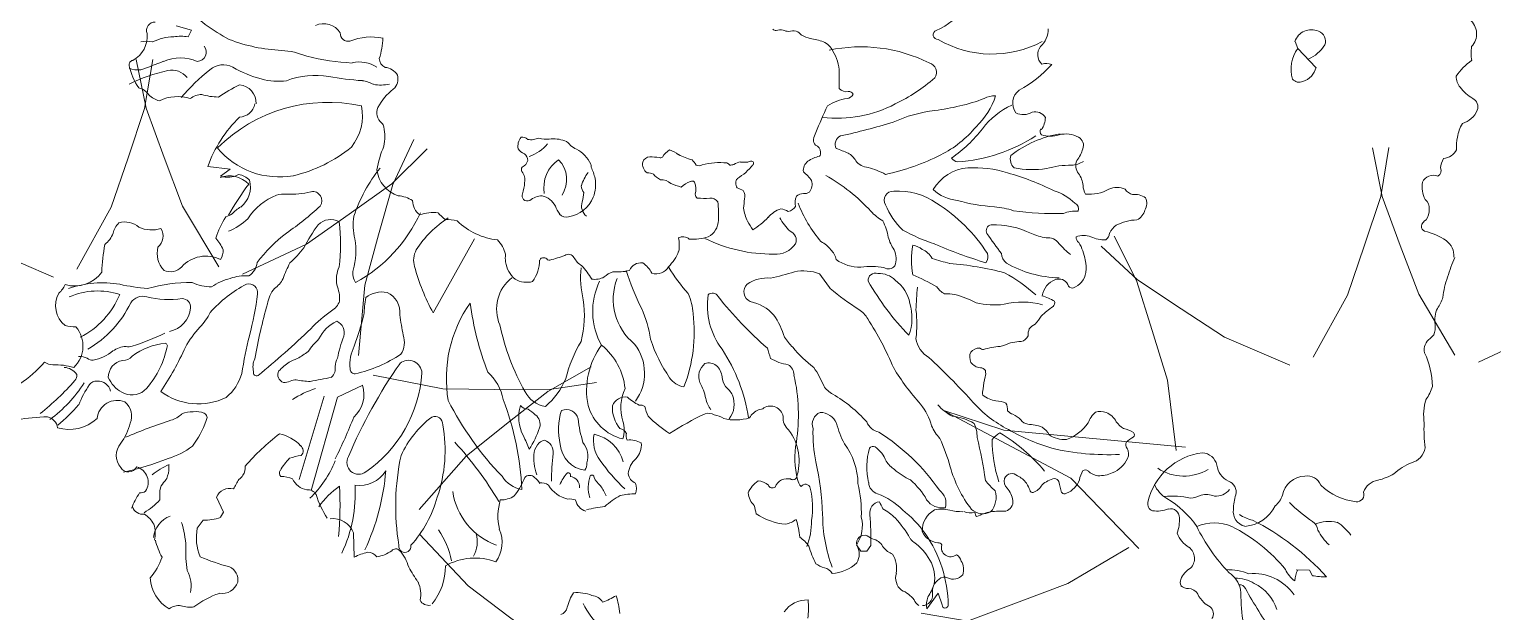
# Model space of a CAD drawing. Header units: millimetres. Extents: x 823088 to 974770, y -118861 to 5314.
# Drawn here: x 839099 to 840012, y -51325 to -50961 of the extents above; entities that cross this region are included whole.
import ezdxf

# ---------------------------------------------------------------- set-up
doc = ezdxf.new("R2010")
doc.units = ezdxf.units.MM
doc.header["$MEASUREMENT"] = 0
doc.layers.add('CAY', color=94, linetype='Continuous')
doc.layers.add('DIENHOA', color=3, linetype='Continuous')

# ---------------------------------------------------------------- blocks, each defined once
blk = doc.blocks.new('Cay73-mb')
at = {"layer": 'DIENHOA', "color": 85, "lineweight": 13, "true_color": 0x58ba48, "transparency": 33554495}
for p, q in [((-792.8, 74.1), (-823.7, 82.7)), ((-799.7, 60.4), (-792.8, 74.1)), ((1457.5, 37.2), (1451.6, 51.1)), ((1494.2, -1.5), (1457.5, 37.2)), ((-714.3, -208.7), (-759.7, -203.3)), ((-733.8, -222.8), (-714.3, -208.7)), ((-301.3, -501.3), (-217.3, -350.6)), ((-495.9, -673), (-444.5, -648.5)), ((-522.7, -670.8), (-574, -840.4)), ((-495.9, -673), (-549.4, -862.7)), ((-741.6, -876.3), (-727.7, -906.9)), ((-727.7, -906.9), (-733.7, -917.3)), ((-768.8, -922.8), (-781.1, -939.6)), ((-461.9, -998.3), (-463, -948.8)), ((559.5, -973.6), (568.4, -986.5)), ((580.5, -986.5), (588.6, -974.4)), ((568.4, -986.5), (580.5, -986.5)), ((1453.7, -1024.3), (1481, -1024.8)), ((1481, -1024.8), (1487, -1036.1)), ((702.5, -1103.7), (725.9, -1071.4)), ((725.9, -1071.4), (734, -1095.6))]:
    blk.add_line(p, q, dxfattribs=at)
for centre, radius, start, end in [((-532, 400), 390.7, 225.003, 241.945), ((679.4, 181.9), 116.2, 291.446, 329.278), ((-868, 74.3), 16.1, 84.7273, 204.2191), ((1783.9, 66.3), 37.1, 316.492, 52.3053), ((-939.9, 62.7), 57.4, 299.2291, 4.9955), ((-828.1, -36.9), 97.4, 90.4261, 116.5626), ((-814.2, -12.4), 74.2, 78.6912, 101.3088), ((-524.1, 47.4), 40, 32.0026, 114.5955), ((-473.6, 68), 16.5, 177.9181, 281.526), ((-426.2, -57.1), 117.5, 78.8884, 112.0484), ((397.5, 87), 13.6, 233.3976, 265.4854), ((404.5, 52), 22.9, 74.743, 110.6252), ((425, 113.4), 41.9, 249.8495, 265.3325), ((430.4, 34.6), 38.1, 79.938, 103.3355), ((426.6, 46.4), 27.7, 38.6562, 67.9573), ((482.3, 129.4), 73.9, 242.6281, 257.0519), ((725.4, 64.8), 9.58, 111.455, 271.8444), ((901.5, 76.3), 48.2, 312.501, 0.8171), ((1484.5, 40.6), 34.6, 64.8738, 162.389), ((1492.5, 51.9), 21.1, 338.242, 71.5634), ((-883.6, -1.8), 53.3, 77.0067, 102.9933), ((-781, 29.3), 18.6, 270.6439, 41.4267), ((-594.4, 369.8), 337.1, 248.8972, 267.4211), ((-619.1, -123.8), 157.1, 67.2025, 86.5321), ((-542.4, 60.5), 138.8, 341.4756, 359.0817), ((443, -88.5), 147.6, 70.3438, 81.1386), ((475.6, 14.3), 40, 25.8774, 64.7854), ((568.6, -272.2), 312.5, 63.5971, 101.9555), ((440.8, -13.5), 84, 1.1016, 32.6112), ((835.4, 241.9), 216.4, 239.5495, 298.0277), ((954, 24.5), 25.7, 140.775, 228.3759), ((1511.6, -4.4), 68.2, 142.4022, 197.7913), ((1450.7, 82.1), 72.2, 292.4506, 328.301), ((1903.4, 26.9), 93.6, 171.4694, 188.8073), ((-910.5, 3.6), 9.12, 98.7321, 191.3055), ((-782.9, 33.5), 140.1, 193.0504, 213.3301), ((-1204.3, 898.3), 955.8, 288.843, 291.7993), ((-815.1, -71.5), 89.1, 67.3823, 112.6177), ((-728.2, -37.7), 41.3, 62.0807, 130.5983), ((-438.8, 507.6), 501, 256.2198, 266.928), ((-450, -50.1), 59.6, 55.1836, 105.2536), ((-390, 17.1), 20.7, 182.0668, 243.4379), ((702.4, -11.8), 20.2, 326.0273, 75.1997), ((780, 159), 234.7, 298.1428, 318.8572), ((945.5, -32), 38.3, 72.9026, 103.0079), ((1880.7, -87.8), 122.3, 124.8599, 146.1273), ((-900.9, 41.8), 48.5, 247.402, 276.3395), ((-759.9, -367.6), 368.5, 102.6791, 115.6752), ((-832.5, -47.9), 40.6, 39.9575, 101.6882), ((-461.3, -367.4), 465.6, 129.1421, 139.1416), ((-581.8, 224.7), 259.2, 240.6448, 254.5992), ((-616.4, 102.2), 131.9, 254.933, 277.4396), ((-540.5, -184), 166.1, 80.6964, 110.7236), ((-405.4, 567.6), 597.5, 259.5636, 266.1879), ((-458.4, -108.5), 81, 63.4834, 80.5387), ((-402.5, -35.5), 34.2, 32.5775, 84.5701), ((-401.7, -24.7), 29, 312.1339, 15.2344), ((889.7, -28), 365.3, 177.4765, 182.6049), ((473.7, 262.6), 376.6, 295.9751, 310.672), ((1460, -15.2), 16.7, 216.8673, 296.3453), ((1456.4, 6.9), 38.8, 286.5888, 347.5074), ((1816.8, -18.6), 37.6, 181.5486, 218.7342), ((-906, -74.3), 31.4, 32.2652, 78.9526), ((-849.3, -28.3), 42, 224.1318, 258.2271), ((-769.5, -99), 42.6, 92.7274, 127.2536), ((-738.1, 44.5), 106.4, 251.6681, 270), ((-503.3, -420), 428.2, 116.5743, 123.2435), ((-698, -73.5), 36.6, 356.7817, 85.1462), ((-407.6, 38.3), 75.8, 258.8387, 283.1878), ((-316.1, -133.8), 109.8, 127.035, 152.4849), ((539.4, -31.7), 19.5, 221.5808, 280.4219), ((538.3, -49.5), 15.8, 278.2472, 335.9447), ((544.3, -60.3), 9.52, 27.3472, 98.1368), ((698.2, -12.2), 152, 313.567, 341.8764), ((840.2, -100.5), 41, 86.5285, 120.2538), ((910.7, -74.6), 33.3, 126.7863, 215.7157), ((1859.8, 14.2), 91.7, 217.8826, 239.2857), ((-821.2, -145.9), 84.9, 72.2486, 115.6449), ((-514.8, -391.1), 318.5, 77.6715, 134.9228), ((-696.5, -69.4), 33.5, 272.6849, 348.8652), ((-547.5, -99.8), 102.6, 321.3373, 11.1384), ((-387.7, -93.7), 27.9, 157.5732, 229.9028), ((1221.9, -421.6), 798.1, 154.6303, 158.9021), ((519.1, 154.8), 259.9, 263.7586, 297.3753), ((552.5, -159.3), 95, 97.1923, 122.984), ((753.7, -375.8), 288.6, 96.8819, 114.483), ((661, 370.8), 463.8, 277.1985, 289.9807), ((938.8, -217.8), 153.1, 114.3233, 143.3291), ((1779.8, -72.1), 45.3, 285.5051, 338.4536), ((1805.2, -81.3), 18.3, 336.1333, 64.9892), ((-510.2, -293.1), 265.1, 134.1555, 160.2085), ((-416.1, -125.8), 15, 11.3114, 45.9158), ((226.7, 1225.9), 1399.6, 282.3984, 286.9212), ((899, -62.9), 34.8, 243.7411, 301.1306), ((923.2, -116.4), 24.5, 32.1608, 104.7701), ((892.1, -101), 51.9, 327.7524, 357.404), ((1850.3, -151.9), 68.6, 148.2335, 173.0387), ((-489.3, -142.4), 90, 347.4696, 12.5304), ((-101.1, -161.5), 27.7, 140.1391, 192.2384), ((-119.2, -156.7), 13.4, 40.0639, 103.9537), ((-101.7, -105.2), 43.6, 260.3458, 276.1782), ((-80.2, -189.3), 44.1, 97.6045, 112.2958), ((-71.4, -97.9), 49.8, 252.9351, 277.0256), ((-56.9, -215.2), 68.3, 69.8805, 97.1365), ((486, -149.7), 13.8, 174.3254, 226.1201), ((506.1, -152.6), 34.1, 147.5388, 172.6951), ((535.1, -158), 18.7, 114.8401, 206.7982), ((625.3, 26.2), 231.6, 297.2246, 320.0892), ((581.6, 55.8), 296.8, 305.3452, 322.1487), ((739.2, 149.4), 344.5, 274.3703, 302.496), ((1011, -357.2), 223.6, 99.5394, 127.913), ((943.1, -131.9), 9.8, 148.4146, 225.0095), ((953.9, -82.2), 59.3, 252.5874, 287.4126), ((985.1, -193.2), 56.1, 61.9354, 103.8193), ((1002.9, -160.1), 18.5, 337.5506, 62.4278), ((1851.1, -162.5), 71.4, 164.6197, 185.2926), ((-613.8, -60.7), 163.9, 219.8085, 279.9228), ((-654.2, 66.3), 296.5, 283.3911, 309.068), ((-188.6, -250.8), 230.7, 157.3428, 169.874), ((-110.6, -157.8), 20, 208.6743, 255.9578), ((-130.8, -193.5), 22.3, 6.2599, 46.8101), ((-131.3, -105.2), 81.5, 288.0436, 320.5246), ((-42.3, -173.3), 24, 31.3396, 68.2743), ((5.6, -127.3), 43.2, 230.8224, 249.2496), ((-40.2, -225.9), 65.6, 24.8138, 62.3169), ((199.6, -202.8), 38.9, 121.2884, 151.3126), ((166.3, -216.8), 49, 49.9632, 74.5221), ((469.2, -175.7), 17.7, 5.1938, 65.8754), ((476.2, -175.6), 10.7, 320.4563, 7.922), ((438, -397.6), 244.7, 64.6833, 70.8228), ((529, -205.5), 32.2, 25.2048, 64.8012), ((949.1, -146.9), 73.7, 322.874, 343.9807), ((1750.3, -153.8), 33.4, 275.5081, 332.7382), ((-166.4, -402), 311.6, 141.1857, 161.7293), ((-112.4, -209.4), 9.23, 148.1677, 207.2571), ((-129.1, -185.1), 21.3, 294.5327, 343.8309), ((-8.4, -246), 67.8, 123.6873, 190.2574), ((-87.6, -229.9), 57.9, 326.818, 44.0638), ((5, -203.1), 15.1, 354.8123, 18.5899), ((-96.9, -258.2), 128.7, 13.8112, 24.6411), ((147.4, -197.8), 22.7, 170.6162, 234.1231), ((139.8, -199.5), 15.7, 90.8136, 160.0842), ((139.6, -304.7), 120.9, 81.0864, 90), ((160.9, -178.1), 7.56, 250.452, 307.6353), ((275.6, -19.8), 177.3, 244.0119, 253.5541), ((199.3, -219.7), 39.5, 29.375, 48.8155), ((239.6, -187.6), 14, 245.3775, 297.6372), ((281.8, -335.8), 140.4, 84.1106, 104.7429), ((287.3, -215.7), 21.6, 45.6849, 65.5571), ((304, -186.4), 14, 263.1576, 295.7661), ((330.2, -234), 40.4, 98.7159, 119.7436), ((241.7, -110.7), 139.7, 302.8703, 320.3213), ((331.5, -152.3), 42.5, 259.9199, 280.0801), ((345, -205.2), 12.6, 68.4417, 118.4944), ((344.2, -196.5), 6.2, 325.6632, 28.6117), ((474.9, -211.5), 23.3, 126.3015, 186.7087), ((500.4, -250.4), 69.8, 103.2148, 124.2915), ((585.6, -170.2), 35, 218.2931, 266.6062), ((532, -382.4), 184.7, 61.9729, 73.8124), ((516.2, 250.5), 480.9, 282.3137, 296.5627), ((792.2, -293.9), 87.9, 93.7529, 150.2526), ((768.7, -175.5), 18.8, 214.9948, 260.0682), ((799.6, -430.6), 224.8, 72.5785, 93.3661), ((898.1, -187.9), 25.5, 163.7382, 225.5065), ((916.3, -25.6), 184.1, 258.6912, 279.3993), ((996.8, -396.6), 196, 89.9314, 104.9299), ((993.5, -147.5), 53.2, 273.8137, 301.4831), ((1029.2, -201.8), 23.7, 153.7542, 221.6429), ((1734.7, -211.4), 14, 302.9319, 23.2043), ((1791.5, -209.2), 44, 149.7927, 175.7442), ((-716, -277.3), 54.9, 43.7767, 109.7449), ((-718.8, -177.2), 48, 251.7527, 297.2849), ((-700.7, -254.3), 34.7, 41.6314, 83.4162), ((-724.2, -245.4), 51.4, 308.3222, 15.9229), ((-352, -201.9), 64.2, 187.4392, 251.5673), ((-142.9, -230.9), 28.3, 349.3282, 37.8386), ((-197.3, -232), 82.2, 341.0269, 357.093), ((87.3, -269.1), 91, 143.7433, 163.1218), ((-46.2, -239.9), 75.3, 339.7013, 9.5341), ((131.4, -262.5), 46.4, 70.6387, 86.5692), ((176.9, -195.6), 38, 217.4236, 245.2186), ((162.1, -260.7), 30.6, 48.43, 91.9653), ((281, 4.1), 261.2, 247.8171, 252.6439), ((238.9, -283.4), 52.3, 109.0279, 133.1963), ((225.6, -239.6), 6.84, 43.6641, 123.6539), ((187.4, -249.7), 45.6, 347.1389, 18.9569), ((326.3, -239.2), 11.9, 168.6895, 220.2525), ((324, -235.1), 9.46, 132.4348, 190.6936), ((396.2, -283.7), 88.9, 35.533, 51.3608), ((441.8, -238.8), 27.6, 323.1349, 14.2491), ((319.1, -539.9), 364.8, 42.2892, 60.7345), ((696.9, -801), 609.1, 64.2257, 73.7926), ((970.8, -247), 50.2, 6.011, 35.8506), ((1777.2, -243.4), 66.9, 172.9968, 203.9501), ((1732.5, -244.9), 23.8, 65.6648, 156.0336), ((-156.9, -621.3), 644.8, 143.6703, 150.3854), ((-574.2, -376.2), 123.4, 111.677, 147.262), ((-605.6, -308.4), 48.9, 82.6005, 106.9258), ((-592.7, -81.1), 178.8, 267.8791, 283.9319), ((-546.2, -273.1), 18.8, 325.3796, 100.4364), ((-376, -321.3), 58.6, 55.9263, 86.372), ((-108.2, -262.6), 12, 161.0264, 220.1857), ((-76.4, -307.6), 45, 93.9814, 128.8108), ((-90.4, -304.3), 42.9, 28.4153, 75.3342), ((-37.8, -238.9), 67.8, 280.2171, 336.4632), ((28.6, -239.9), 28.6, 185.7112, 215.4049), ((-101.7, -246.7), 107.5, 344.5832, 354.805), ((242.3, -259.2), 10.5, 183.5956, 233.1266), ((251.2, -69.1), 199.1, 265.6318, 272.8989), ((263.7, -283.9), 16.2, 32.0021, 98.5875), ((306.8, -285.3), 39.8, 55.8018, 74.8467), ((314.8, -263.2), 18.1, 340.6219, 36.8713), ((469, -277.1), 34, 157.0862, 192.5267), ((453.1, -282.1), 23.9, 93.3684, 130.2413), ((454.2, -241.4), 17, 261.4678, 304.5258), ((634.2, -271.6), 18.1, 86.309, 211.7582), ((645.1, -387.2), 134, 54.7161, 94.164), ((772.6, -189.7), 83, 226.8266, 264.29), ((925, -360.6), 114.2, 46.4334, 71.2019), ((1050.4, -243), 29.7, 177.5955, 213.6988), ((1033.8, -179.3), 80.5, 264.189, 299.2256), ((1089.6, -286.7), 40.6, 66.0368, 113.9632), ((1128.8, -234.2), 27.4, 214.1246, 254.0541), ((1126.4, -296.8), 36.6, 54.9032, 98.1044), ((1122.6, -278.5), 27.4, 330.256, 24.9723), ((-665, -337.9), 59, 117.6862, 139.6376), ((-972.1, 197.7), 653.2, 304.8063, 312.5074), ((-610.4, -166.7), 312.2, 299.052, 335.2371), ((-304.1, -271.1), 39.1, 182.4023, 231.8464), ((-301.6, -371), 74.1, 82.0576, 111.1046), ((-205, -221), 115.4, 221.6012, 231.3438), ((-108.9, -259.3), 14, 232.729, 287.7908), ((19.7, -255.9), 77.5, 201.1688, 214.9139), ((27.1, -283.6), 26.6, 161.5632, 231.2191), ((109.1, -299.8), 170.2, 355.7114, 8.2723), ((57.7, -255), 274.5, 353.1064, 357.0389), ((419, -275.8), 89.7, 187.7656, 205.7611), ((429, -351.5), 66.4, 110.4111, 137.625), ((398.7, -332), 43.4, 59.3404, 80.4965), ((416.1, -271.7), 23.5, 281.7703, 327.2561), ((692, -182.3), 268.4, 200.8506, 220.3675), ((668.1, -222.5), 106.8, 222.2767, 239.1504), ((763.2, -220.8), 156.5, 202.6959, 225.8077), ((546.8, -559.1), 331.6, 32.6073, 58.0114), ((869.2, 105), 391.6, 254.4753, 265.7951), ((830.9, -433.8), 148.5, 71.0772, 86.3052), ((960.6, 271.5), 570.6, 261.7813, 271.9977), ((1005.5, -364.5), 70.3, 86.0552, 110.797), ((998.4, -289.5), 12.8, 337.8324, 65.7745), ((1115.7, -283.6), 31.8, 296.981, 344.6065), ((1704.1, -287.1), 20.5, 351.7057, 54.1698), ((1692.4, -292.9), 32.1, 323.9517, 5.1959), ((-909.5, -348.7), 43.7, 135.6456, 167.4721), ((-927.8, -358.8), 42.7, 48.4028, 107.5725), ((-873.6, -268.4), 64, 246.1383, 287.1283), ((-515.6, -429.5), 241.6, 149.2148, 160.4989), ((-734.9, -263.4), 44, 285.5252, 304.5118), ((-767.1, -216), 129.1, 292.6177, 313.5994), ((-286.5, -509.8), 311.4, 142.8838, 153.1067), ((-509.9, -345.5), 34.3, 59.3487, 136.466), ((-873.2, -361.9), 383.5, 353.1302, 6.8698), ((-348.6, -323.3), 115.2, 170.5367, 193.7059), ((-153.3, -490), 216.6, 122.7325, 147.2615), ((-276.7, -418), 106.9, 76.7612, 90.2009), ((-155.8, -216), 137.4, 225.4427, 264.0684), ((-30.1, -287.1), 19.1, 223.4143, 283.1458), ((240.7, -312.6), 38.1, 297.3301, 0.096), ((489.3, -232.7), 171.9, 208.5412, 215.2776), ((272.7, -206.4), 146.9, 301.2625, 316.9224), ((502.1, -254.2), 112, 208.4981, 226.2622), ((514.8, -365.4), 111, 9.3966, 27.4769), ((835.8, -334), 12.2, 99.4614, 207.4038), ((838.3, -498.9), 177, 64.1579, 91.4436), ((1120.3, -363.3), 51.9, 128.8329, 151.5579), ((1132.5, -408.4), 96.5, 91.4231, 117.6468), ((1726, -327.8), 17.7, 115.6349, 169.5392), ((1721.1, -324.1), 12.5, 182.2912, 241.3189), ((-1005.4, -317.7), 57.5, 309.6128, 338.0749), ((-880.5, -344.7), 29.9, 311.0454, 30.4637), ((-828.4, -419), 110.3, 24.9031, 39.4845), ((-413.5, -584.4), 308.1, 127.0899, 142.904), ((-598.4, -374.9), 140, 343.8022, 10.009), ((-217.4, -398.1), 65.4, 14.2735, 43.8294), ((206.8, -366.9), 20.5, 50.851, 117.3411), ((139.3, -363.9), 60.1, 348.6859, 14.5885), ((225.9, -239.9), 111.3, 266.8214, 286.8591), ((387.1, -78.3), 303.2, 243.4346, 270.8424), ((417.8, -353.2), 19.4, 337.7672, 68.9367), ((463.8, -404.8), 54.1, 36.3872, 64.0075), ((715.6, -319.2), 95.6, 197.1044, 214.0202), ((834.9, -1.5), 377.6, 241.392, 251.9769), ((1511.8, 130.4), 832.2, 214.3831, 217.8612), ((960.3, -242.8), 106.6, 245.1238, 261.8707), ((948.4, -376.5), 28.3, 34.3831, 96.3743), ((1021.5, -382), 38.5, 67.2169, 112.7831), ((1019.1, -347.7), 12.5, 174.1049, 234.7815), ((1067.2, -274.3), 78.4, 246.9141, 269.7063), ((1055.3, -337.1), 19.4, 306.3853, 355.5072), ((1688.2, -458.1), 125.9, 55.8651, 77.6992), ((1736.8, -384.8), 37.9, 355.5761, 54.4698), ((-670.1, -423.1), 304.8, 168.4411, 179.076), ((-811.8, -379.9), 50.6, 165.601, 223.4658), ((-763.4, -451.7), 66, 63.2126, 138.1819), ((-760.2, -375), 31.9, 326.3119, 4.4484), ((-748.3, -227.3), 232.2, 312.1505, 322.4321), ((-297.5, -393.9), 43.4, 150.9428, 197.6348), ((-92.1, -389.6), 62.3, 172.9748, 187.2865), ((-120.7, -165.9), 235, 284.0613, 291.8014), ((-26.3, -395.2), 13.2, 30.4656, 122.7495), ((120.9, -347.4), 82.2, 313.3527, 339.8948), ((395.9, -333.6), 48.1, 264.8908, 325.92), ((478.9, -401.5), 40.6, 12.8056, 45.3087), ((598, -390.5), 42.4, 338.9117, 24.907), ((839.7, -393.6), 168, 169.6964, 190.3036), ((665.5, -409.2), 46.5, 53.1266, 78.943), ((677.8, -409.8), 40.9, 28.6178, 67.5379), ((1061.3, 409.9), 843.4, 245.982, 253.5722), ((807.2, -386.7), 20, 321.5453, 18.4367), ((881.9, -379.3), 27.1, 182.3862, 230.7487), ((1159.9, -186.1), 256.6, 222.8276, 229.9727), ((927.9, -409), 98.2, 9.0576, 31.3127), ((-835.5, -385.9), 31.6, 245.5544, 316.529), ((-695.9, -394.7), 36.9, 301.9935, 353.9904), ((-331.2, -534.6), 294.1, 152.6507, 159.4254), ((-434.5, -433.8), 63.5, 155.8335, 189.4621), ((-432, -420.9), 32.7, 167.734, 214.8882), ((70.8, -297.8), 424, 194.9329, 208.6741), ((-98.3, -389.8), 56.1, 187.8379, 230.0745), ((-163.9, -392.1), 79.3, 325.0902, 358.8931), ((-77.2, -396.9), 8.07, 85.5323, 155.9452), ((-77.7, -400.9), 12.1, 41.0511, 84.5806), ((-65, -387.4), 6.64, 237.1467, 282.4593), ((24.7, -366.9), 45.1, 208.6632, 238.2405), ((192.1, -428.9), 193.4, 174.289, 193.602), ((-99.4, -500.8), 138.6, 29.5388, 43.6073), ((74.3, -324.2), 93.8, 263.6594, 284.814), ((604.1, -254.6), 537.1, 197.3885, 206.218), ((121.4, -424.3), 25, 81.7409, 157.7524), ((96.3, -444.1), 52.9, 26.7551, 57.1965), ((152.6, -393.2), 28.5, 251.5715, 330.6634), ((463, -238.5), 331.8, 210.8489, 222.3383), ((451.9, -508.4), 92.7, 69.4676, 101.4577), ((565.8, -328.5), 79.7, 233.4753, 272.145), ((589.6, -535.8), 129.3, 78.441, 99.2255), ((624.6, -394.4), 17.2, 238.2487, 318.8111), ((818.2, -94.1), 314, 250.5598, 257.318), ((692.1, -1075.3), 677.2, 75.5622, 85.1602), ((978.1, -200), 230, 240.4812, 268.4127), ((957.8, -408.9), 68.9, 351.8702, 12.9015), ((2109.1, -536.1), 363.6, 156.002, 162.7512), ((-1096.3, -422.3), 51.4, 310.8172, 335.4471), ((-1030.2, -378.2), 68.2, 253.5502, 324.1292), ((-973.7, -654.6), 214.5, 80.5387, 108.8322), ((-841.6, 5.3), 458.7, 257.8124, 264.9581), ((-797.3, -742.5), 302.9, 88.831, 106.2151), ((-751.7, -353.3), 94.9, 245.473, 270), ((-559.6, -673.8), 260.9, 117.662, 138.3322), ((-683.4, -548.5), 121.3, 104.6194, 124.264), ((-683.4, -514.6), 89, 85.4266, 110.1022), ((-676.4, -460.5), 18.3, 352.5023, 103.6893), ((-646.7, -413.6), 43.9, 300.903, 336.251), ((-571.9, -474.5), 80.6, 358.1524, 22.0964), ((-91.6, -493.5), 80.6, 127.7455, 203.5538), ((-110.9, -391.2), 47.8, 240.5807, 284.57), ((27.7, -394.2), 38.8, 260.316, 299.2488), ((163.2, -498.2), 139.9, 154.0445, 209.5134), ((83.9, -469), 55.3, 111.1444, 132.3048), ((181.7, -473.7), 116.7, 158.6924, 231.1731), ((352.8, -458.2), 22, 134.9973, 245.6142), ((377.7, -501.6), 71.4, 84.1231, 124.4033), ((248.1, 180.2), 625.9, 282.6322, 287.228), ((100.9, -724.4), 488.6, 33.951, 38.2927), ((598.3, -435.2), 14.9, 70.3033, 185.4409), ((1051.8, -171.5), 538.1, 209.5141, 224.2315), ((605.6, -468.9), 47.8, 46.2218, 92.67), ((590.5, -497.7), 79.5, 11.515, 52.7404), ((452.2, -928.6), 551.7, 60.6162, 66.2478), ((713.5, -692), 309.9, 47.1574, 61.5798), ((980.7, -474.6), 44.4, 111.7136, 169.2161), ((971.6, -461.6), 29.2, 75.4651, 104.5349), ((965.9, -457.5), 27.5, 31.2372, 61.6984), ((998.6, -441.2), 9.48, 192.6521, 277.362), ((987.6, -413.9), 38.7, 288.4355, 352.8854), ((1926.9, -487.7), 175.4, 160.2008, 174.1608), ((-1016.9, -486.2), 52.2, 151.2801, 231.3381), ((-983, -602.4), 145.8, 72.1941, 113.5301), ((-1096.8, -398.4), 171.3, 297.0509, 337.6177), ((-892.2, -495.5), 28.1, 72.056, 148.3898), ((-838.2, -271.9), 202, 257.0067, 277.5412), ((-811.7, -489.4), 17.2, 354.5534, 90), ((-1341.3, -372.1), 689.1, 345.2477, 352.4312), ((-569.6, -494.5), 69.6, 141.5826, 170.4934), ((-171, -514.6), 271, 170.5379, 178.0412), ((-404.8, -513.2), 54.6, 79.4676, 127.8757), ((-414.7, -500.9), 46, 354.4726, 64.3811), ((-208.8, -505.7), 215.2, 345.6075, 8.3665), ((102.5, -511), 125.2, 3.9407, 23.0532), ((405, -485.9), 148.5, 171.6979, 216.9668), ((266.9, -473.8), 12.9, 28.2926, 133.5285), ((864.1, -9.1), 744, 218.0496, 229.2493), ((867.1, -22.1), 561, 229.9529, 237.3378), ((1259, -511.4), 578.5, 173.7973, 178.4027), ((768.3, -415.1), 56, 215.8342, 238.1084), ((745.3, -541.9), 79.5, 79.5102, 94.7643), ((691.8, -701.8), 247.7, 63.3065, 74.0527), ((839.6, -728.9), 280.1, 63.9457, 69.6557), ((1668.8, -441.9), 88.2, 325.2949, 341.5591), ((-1113.5, -385.3), 219.2, 300.1217, 334.1944), ((-847.8, -486.6), 53.4, 281.2376, 355.2359), ((-866.3, -443.3), 125.6, 316.1441, 332.9861), ((577.5, -823.4), 1262.5, 164.3581, 169.5652), ((-373.4, -695.9), 239.9, 124.0454, 137.4202), ((-528.7, -463.1), 39.9, 301.6081, 339.4483), ((-1078.7, -339.8), 658, 339.6251, 345.4261), ((379.7, -398.2), 756.3, 188.145, 191.3097), ((-6.7, -634.7), 267.6, 144.9731, 189.6949), ((389.5, -399.7), 620.7, 187.54, 200.9621), ((-71.7, -583.4), 214.5, 7.6189, 25.2426), ((-79.5, -540.2), 309.2, 338.8124, 7.0125), ((327.2, -562), 85.4, 41.251, 78.8463), ((264.7, -594.7), 154.9, 16.4093, 35.0763), ((535.7, -540.7), 54.5, 30.2224, 58.1822), ((571.9, -511.1), 100.8, 339.2258, 16.8909), ((457.1, -524.3), 225.5, 352.6149, 7.3851), ((839.7, -333.8), 151.3, 255.962, 277.6775), ((897, -628.2), 149.1, 74.0682, 104.3832), ((1067.9, -647.7), 192.7, 124.2149, 133.4099), ((951.6, -480.1), 11.4, 313.9201, 14.1902), ((1790.8, -515.8), 54.9, 154.4323, 189.3019), ((-1027.6, -436.9), 92.7, 256.3134, 270), ((-1073.3, -568.6), 60, 313.4947, 40.4162), ((-583.9, -701), 256.8, 138.346, 149.4987), ((-1867.4, 838.5), 1902.1, 309.5145, 313.832), ((-465.9, -586.6), 75.1, 114.6203, 154.3472), ((-506.6, -541.2), 24.8, 341.917, 67.6323), ((316.2, -421.8), 492.8, 192.1707, 209.1499), ((-8.8, -888.5), 700.5, 23.123, 32.3881), ((943, -545.9), 34.2, 159.2252, 183.0936), ((943.5, -560.6), 42.1, 119.4064, 140.5324), ((865.4, -466.4), 81.3, 315.001, 329.5073), ((1693.2, -529.9), 43.7, 338.2869, 6.8451), ((-1105.9, 2), 602.9, 288.6396, 295.4292), ((-833.8, -693.1), 130.6, 95.3364, 127.4067), ((-847.4, -568.6), 5.72, 319.6368, 75.4128), ((404.5, -805.3), 1109.8, 166.5734, 170.641), ((-369.5, -715.4), 230.1, 135.4705, 143.9341), ((-208.7, -652.5), 293.2, 159.305, 168.4071), ((-406, -560.9), 46.3, 328.1346, 18.0432), ((270.2, -715), 312.2, 150.0667, 165.1701), ((31.7, -623.9), 97, 323.9414, 37.6502), ((443, -454.3), 318.4, 198.4365, 214.2243), ((529.9, -470.2), 141.9, 214.6976, 225.3681), ((733.3, -546.2), 53, 187.6658, 240.4192), ((895.1, -641.1), 81.6, 90.3664, 114.6946), ((889.4, -538.7), 21.5, 284.0381, 335.0891), ((1742.6, -576), 28.1, 125.5399, 192.9745), ((1666.6, -482.2), 92.7, 310.0393, 316.4588), ((-1021.3, -632.1), 42.2, 66.8004, 91.1915), ((-992.5, -578.6), 19.1, 230.4005, 270), ((-1010.6, -508.2), 91.3, 281.4262, 309.4484), ((-920.2, -628.9), 59.8, 95.3561, 122.761), ((-931.7, -574.1), 24, 267.8388, 320.6187), ((-919.6, -547.2), 23, 254.4728, 286.3171), ((-1012.1, -539.1), 172.3, 315.7033, 348.8875), ((-1318.4, -345.4), 560.5, 325.7115, 336.3004), ((-626.9, -611.2), 40.7, 156.1946, 193.4168), ((-469.8, -849.8), 277.5, 112.8425, 116.568), ((-725.9, -338.7), 295.4, 300.1633, 305.2274), ((-454.4, -614.4), 46.5, 153.4355, 174.6744), ((-382.6, -606.8), 87.8, 154.4406, 185.2089), ((-524.3, -347), 285.8, 283.0922, 303.4809), ((163.7, -658.9), 152.9, 143.081, 191.6995), ((-42.2, -669.3), 132.1, 6.1432, 50.7132), ((-10.4, -770.5), 355.2, 8.9901, 33.3546), ((-3956.9, -1918.3), 4539.4, 16.9655, 17.243), ((435.4, -510.4), 97.4, 238.8174, 261.2198), ((620.2, -416.6), 244.9, 219.133, 233.0757), ((-184.7, -1563.3), 1318.4, 42.151, 47.433), ((816.9, -591.1), 26.8, 157.9634, 203.7465), ((809.8, -595.6), 22.9, 89.2971, 140.6346), ((817, -565.7), 9.78, 224.996, 276.8121), ((864.7, -741.6), 172.5, 94.3138, 105.6443), ((847.3, -534.3), 35.5, 277.126, 292.7408), ((1555.1, -655.3), 176, 1.3699, 24.5149), ((-1266.1, -453.2), 229, 302.9072, 319.6111), ((-1074.7, -576.9), 29.9, 235.4895, 269.4569), ((-1072, -761.2), 154.4, 74.9559, 91.081), ((-1053.6, -645.9), 33.8, 35.432, 86.2695), ((-927.4, -632.1), 34.4, 98.6784, 180.924), ((-783.3, -598.6), 96.5, 309.3344, 344.2319), ((-660.1, -622.8), 6.78, 161.5655, 296.0613), ((-601.2, -627.4), 15.9, 149.4715, 253.5687), ((-535.6, -692), 107.5, 122.826, 137.4932), ((-525.4, -614.5), 25.1, 314.645, 10.3046), ((480.5, -1197.3), 1035.9, 145.0524, 157.064), ((-460, -615.3), 10.1, 177.1377, 272.861), ((-591.9, -604.8), 268.6, 305.0047, 355.9141), ((-351.3, -625), 27.3, 2.1213, 129.4264), ((-258, -696.4), 100.9, 10.7728, 47.7284), ((272.9, -630.8), 34, 128.6499, 201.0393), ((259.3, -626.7), 23.7, 50.868, 108.8845), ((254, -633.6), 32.4, 3.3613, 51.3428), ((407.7, -628.1), 25, 0.9293, 59.0386), ((289.2, -736.4), 221.8, 23.0518, 33.9989), ((1051.5, -361.5), 486.4, 211.1817, 222.0254), ((814.1, -586), 26.9, 216.2311, 264.8711), ((810.2, -627.6), 14.9, 38.3636, 84.4087), ((795.9, -624.4), 26.7, 344.1996, 13.1363), ((-1427, -292.5), 527, 308.2803, 318.8886), ((-1250.5, -489.8), 284.8, 306.6268, 327.2458), ((-1040.8, -628.7), 15, 316.6379, 9.1581), ((-780.5, -791.3), 262.7, 146.7583, 156.8868), ((-986.1, -657.6), 17.5, 85.6164, 143.9739), ((-982.8, -666), 26, 12.4393, 94.3837), ((-901.9, -606), 65.6, 204.0227, 240.1529), ((-603.2, -615.1), 27.6, 264.7091, 294.3662), ((-577.7, -669.7), 32.6, 93.1799, 115.5718), ((-551.3, -526), 114.7, 255.7496, 270), ((-195, -2404.5), 1799.4, 100.0082, 101.4185), ((-504.6, -666.8), 62.7, 312.2248, 16.9287), ((-162.6, -582.7), 141.1, 309.4385, 338.1971), ((219, -603.9), 49.2, 216.8724, 257.9843), ((150.4, -695.5), 104.7, 11.0712, 30.0444), ((337.3, -624.9), 51.4, 187.6968, 210.7423), ((268.3, -685.6), 42.5, 23.1571, 54.2727), ((77.8, -708.7), 363.9, 351.2117, 12.8553), ((528.9, -629.2), 41, 209.7472, 245.4632), ((1041.7, -684), 226.3, 166.6165, 172.7767), ((1660.5, -632.2), 73, 321.9274, 344.9265), ((-944, -720.2), 40.9, 67.2435, 174.3386), ((-914.1, -628.2), 40.2, 239.5049, 309.0132), ((-951.9, -711.4), 37.4, 337.3857, 50.6795), ((-778.9, -558.7), 127.8, 233.28, 296.3317), ((-473.4, -856.4), 212.1, 108.4337, 122.4897), ((296, -393.1), 634.8, 206.8422, 223.9575), ((-706.5, -886.5), 586.2, 2.5394, 20.8872), ((-64.6, -636.6), 55.7, 206.9598, 261.318), ((89.4, -700.4), 28, 79.9407, 158.7681), ((173.9, -694.7), 93.5, 155.0072, 196.6222), ((167, -592.9), 108.1, 227.7038, 242.7479), ((310.4, -663.8), 58.3, 191.4226, 216.8724), ((263.4, -687.2), 47.6, 321.9332, 22.6218), ((365.7, -913.7), 287.1, 41.5784, 59.4037), ((978.5, -521.6), 243.2, 220.1928, 241.6744), ((842.3, -663.5), 26.3, 162.5816, 192.0931), ((855.9, -614.4), 67.2, 234.222, 259.2142), ((844.1, -725.8), 45.4, 64.6955, 90.9913), ((1825.3, -709.7), 112.1, 163.1077, 188.0919), ((-1085.5, -1023.2), 310.2, 90, 101.422), ((-1090.1, -737.5), 24.9, 5.8556, 79.3683), ((-1288.7, -457.8), 352.3, 309.5152, 319.1551), ((-854, -659.8), 63, 288.1213, 311.3667), ((-793.1, -744.1), 41.8, 84.3314, 117.4389), ((-783.1, -745.3), 43.2, 68.1315, 97.9069), ((-771.5, -714.6), 10.4, 325.4225, 64.2315), ((-1429.3, -331.5), 1039.5, 333.3348, 338.4576), ((-177.8, -878.2), 207.7, 127.4033, 155.2729), ((-297.6, -727.9), 16, 356.8199, 113.2), ((-48.5, -714), 78.7, 162.1796, 208.3462), ((-108.2, -677.6), 19.6, 218.9971, 270.0514), ((-151.5, -768.4), 83.3, 45.9418, 58.7175), ((-108.2, -728.2), 24.6, 343.5385, 53.3345), ((77.4, -738.5), 123.8, 161.6916, 194.3123), ((-31, -723.8), 25.9, 16.2216, 110.6525), ((108.1, -662.8), 97.9, 196.0678, 255.9477), ((130.2, -693.8), 67, 176.9868, 219.8878), ((120, -705.3), 16.5, 56.3136, 98.6322), ((192.4, -680.4), 64.2, 190.0203, 209.058), ((308.7, -541.9), 242, 224.5442, 237.7279), ((548.2, -1327.3), 687.9, 115.5204, 122.4083), ((258.2, -730.1), 24.5, 60.3365, 105.1572), ((261.6, -760.8), 52.7, 57.5376, 80.4004), ((378.7, -736.5), 42.4, 115.7617, 149.2398), ((361.3, -682.6), 15.7, 266.2665, 310.5917), ((385, -716.9), 26.1, 11.3137, 120.9804), ((443.7, -714.5), 33.3, 175.3256, 228.8237), ((496.4, -728), 26.5, 113.1967, 199.3941), ((484.4, -742.1), 38.5, 25.6043, 87.6679), ((596.2, -761.8), 120.1, 14.6741, 38.4501), ((800, -623.2), 99.2, 220.9367, 242.7417), ((744.7, -814.7), 103.7, 58.5672, 84.5585), ((839.5, -698.3), 27.6, 355.8488, 29.326), ((883.7, -687), 21.4, 218.6261, 254.3029), ((840.4, -778.4), 80.2, 47.789, 62.0565), ((1082.4, -744.3), 55, 131.3291, 159.6607), ((1055.6, -739.5), 37.7, 71.5628, 104.7415), ((1051.8, -741.2), 40.6, 26.8752, 67.1366), ((-1041.4, -655.2), 83.2, 253.3064, 312.9301), ((-1028.3, -698.6), 114.2, 323.4004, 346.2094), ((-457.9, -1862), 1202.8, 108.2406, 112.9314), ((-940.3, -659.3), 187.6, 322.8092, 340.9417), ((-569.6, -781.1), 292.7, 341.0522, 10.2825), ((-301, -657.9), 229.8, 328.2381, 340.3378), ((231.1, -694.3), 238.3, 185.3563, 197.2656), ((76.9, -753.2), 16.5, 26.5423, 83.4811), ((31, -739.6), 56.3, 341.1737, 18.8263), ((313.3, -618), 101.1, 256.5782, 286.6939), ((338.6, -803), 104.6, 341.0236, 37.3349), ((765.3, -746.5), 294, 178.1116, 191.4165), ((698.3, -680.7), 184.7, 194.0375, 208.0411), ((613.4, -709.4), 35.6, 202.6901, 257.315), ((802.7, -689.5), 99.5, 204.902, 222.4714), ((737.9, -754.6), 67.2, 0, 25.0545), ((1091.5, -342.1), 455, 239.8725, 252.7958), ((913.4, -704.6), 24, 216.8546, 257.091), ((907.5, -805.7), 77.7, 67.5405, 89.5746), ((915.2, -768.2), 40.7, 27.3209, 57.3458), ((954.1, -671.4), 93.7, 290.395, 324.9235), ((1139.4, -682.5), 65.3, 218.0952, 236.0375), ((1091.4, -792.9), 57.4, 56.5888, 78.4471), ((1997.4, -740.2), 283.5, 177.038, 187.2056), ((-907.3, -791.3), 38.3, 139.9068, 220.0932), ((-879.8, -656.6), 146.2, 285.6689, 307.4596), ((-282.8, -1170.8), 537.4, 127.9906, 138.2604), ((-630.3, -826.2), 80.7, 42.6722, 77.9817), ((-578.8, -782), 13.1, 314.9999, 53.5784), ((-787.5, -1250.8), 719.6, 30.5492, 42.5126), ((-396.7, -890.9), 311.9, 21.0486, 26.5672), ((-50.2, -798.1), 47.7, 137.5999, 163.4438), ((-69, -783.7), 24.2, 104.035, 132.5621), ((-82.3, -784.5), 25.3, 352.6723, 73.1431), ((15.1, -764.2), 57.9, 184.8546, 262.4443), ((-30.9, -793.2), 44.4, 342.8974, 39.292), ((91.8, -761.2), 66.9, 168.689, 216.9218), ((10.2, -823.8), 77.3, 14.2966, 78.1124), ((113.8, -750), 22.5, 169.2143, 206.3182), ((99.1, -805.6), 45.9, 60.041, 96.8418), ((81.7, -770.1), 40.6, 316.3658, 6.0733), ((609.8, -796.8), 175.4, 169.3141, 194.3422), ((422.8, -850.8), 140, 1.0279, 36.5314), ((593.5, -783.2), 10, 66.897, 137.3013), ((378.1, -1103.7), 425.4, 34.598, 57.6876), ((425.5, -900), 335.8, 14.7112, 25.2503), ((48, -945.9), 780.9, 7.6394, 14.1801), ((876.7, -790.2), 51.7, 119.2379, 142.5982), ((1117.3, -758.5), 281.6, 180.0675, 197.9472), ((662.9, -1056), 363.6, 39.8212, 58.7498), ((984.6, -697.8), 61.4, 237.2743, 272.0216), ((1120.8, -768.8), 13.4, 162.2715, 217.1812), ((1150, -807.9), 60.2, 116.988, 134.0943), ((1118.6, -749.5), 6.28, 309.6891, 46.0693), ((-1033.1, -330.8), 504.9, 281.6647, 292.4599), ((-514.5, -876.5), 111.7, 134.7791, 150.7511), ((-546, -935.9), 146.5, 99.2478, 108.8247), ((-701.1, -722.7), 215.8, 313.8266, 338.3466), ((-452.4, -805.5), 24.2, 150.5707, 307.0616), ((115.7, -894.6), 493.1, 167.9044, 189.3011), ((-5.7, -796.8), 91, 172.2341, 201.7697), ((339.1, -838.7), 399.5, 172.6729, 180.6909), ((355.3, -579.1), 387.2, 215.0444, 226.425), ((141.8, -832.9), 46.4, 131.4198, 174.4727), ((717.8, -814.6), 137.1, 163.8241, 193.5431), ((566, -821.8), 57.2, 19.0798, 56.6495), ((678.3, -761.9), 71.3, 215.3011, 234.6775), ((1072.1, -278.9), 511, 256.9692, 272.5618), ((1054.3, -768.6), 63.9, 293.7522, 332.982), ((1090.2, -788.3), 23, 335.9454, 29.7787), ((1278.9, -914.5), 129.5, 96.9704, 167.4612), ((1261, -818.7), 32.8, 13.5003, 86.2074), ((1680, -770.9), 36.4, 283.03, 352.4027), ((-920.7, -806.5), 18.5, 210.8022, 333.4412), ((-913.6, -846.2), 32.8, 326.9513, 73.2291), ((-770.6, -960.8), 165.4, 114.1387, 128.1128), ((-858.9, -830.6), 17.8, 314.3209, 352.4874), ((-882.1, -817.4), 43.7, 339.2152, 8.5628), ((-711.4, -817.9), 27.1, 304.4351, 329.0362), ((-708, -817.2), 24.7, 323.6233, 9.7276), ((-603.7, -827.5), 10, 146.2689, 222.879), ((-450.4, -790.9), 61.5, 260.8383, 328.968), ((-857.3, -787.2), 461, 334.8315, 355.601), ((-104.9, -845.9), 13.9, 43.9623, 136.0377), ((43.3, -888.7), 94.7, 138.9316, 156.3687), ((-27.1, -831.9), 5.47, 334.5364, 99.4615), ((-10.7, -808.6), 22.4, 324.5007, 6.0096), ((88.1, -856.5), 73.9, 161.4551, 196.4615), ((21.5, -836.1), 4.65, 358.9139, 137.4869), ((119.4, -825.5), 24, 186.9539, 248.0061), ((-57.7, -927.8), 548.8, 1.716, 12.9626), ((722.6, -723.9), 128.7, 228.3559, 245.5769), ((997.3, -745.2), 256.5, 195.7067, 217.4175), ((875.5, -844.6), 16.3, 45.0556, 156.386), ((870.9, -872), 42.1, 34.5982, 67.5058), ((1062, -849.1), 49.5, 147.2266, 170.4155), ((1025.2, -829.2), 8.39, 47.7751, 124.5957), ((1061.4, -786.9), 47.4, 229.7042, 257.1598), ((1049.3, -750.2), 82.8, 271.1125, 291.7724), ((1225.5, -737.3), 96.2, 236.5009, 300.992), ((1333, -807), 40.3, 185.7635, 245.3307), ((1475.7, -863.9), 30.8, 22.8408, 97.6866), ((1586.8, -710.7), 135.3, 284.3487, 299.2403), ((1736.8, -922.5), 125.9, 112.7073, 131.826), ((-733.7, -875.4), 123.6, 171.5347, 183.0127), ((-814.3, -875.4), 45.5, 135.0343, 156.371), ((-715.7, -885.9), 27.6, 72.7586, 159.7052), ((141.2, -1347), 978.7, 148.815, 150.1255), ((-609, -883.8), 49.6, 64.0935, 92.3699), ((-550.3, -820.9), 41.3, 206.2878, 259.046), ((-555.6, -879.8), 18.5, 28.8866, 97.9834), ((-392.5, -995.2), 172.5, 124.9898, 145.006), ((-1231.8, -889.1), 741.2, 354.7826, 2.7265), ((-741.6, -868.9), 282, 334.5715, 3.5188), ((-109.7, -800.4), 61.2, 213.0573, 259.4796), ((-242.7, -788.3), 136.4, 321.2751, 339.4414), ((-112, -861.9), 30.8, 25.7073, 56.4461), ((-82, -875), 28, 56.3136, 96.5492), ((-15.4, -822.4), 58.9, 209.858, 258.5428), ((-24.4, -854.9), 20.7, 353.4755, 83.9621), ((70.3, -815.9), 48.6, 204.6256, 229.9874), ((-23.3, -901.4), 78.8, 20.8054, 37.6968), ((80.2, -858.8), 32.1, 340.0144, 19.9856), ((396.5, -893.9), 62.9, 125.9766, 155.4255), ((358.4, -874.8), 31.9, 45.8188, 87.7981), ((388.7, -848.9), 8.67, 200.5625, 308.3994), ((426.5, -871.3), 36, 121.7238, 154.2824), ((420.3, -884.2), 45.3, 83.2691, 106.255), ((430.5, -832.3), 8.51, 234.7916, 326.4407), ((464.2, -837.2), 24.4, 187.1257, 226.0087), ((455.8, -860.2), 10.2, 12.1385, 148.1316), ((297.6, -897), 172.7, 351.1862, 13.0564), ((314.4, -907.6), 255.3, 357.8879, 13.4293), ((609.6, -845.3), 25.1, 183.26, 253.7052), ((570.8, -955.7), 151.1, 29.3886, 49.2939), ((708.4, -888.7), 33.3, 344.4814, 53.155), ((915.7, -773.1), 116.3, 216.3481, 230.707), ((879.5, -843.5), 19.7, 164.0271, 227.8416), ((825.7, -891.7), 52.7, 9.4555, 39.6472), ((842.2, -887.4), 74.6, 19.2353, 31.8429), ((917.4, -862), 4.91, 190.4902, 286.6442), ((907.2, -834.4), 34.4, 289.8012, 330.8723), ((974.9, -894), 57.1, 102.5016, 131.2607), ((960.6, -850), 11.9, 27.6488, 80.8365), ((2014.6, -583.7), 1075.6, 194.0345, 195.2754), ((968.8, -824.7), 47.3, 292.3827, 340.016), ((1220.2, -827.2), 59.3, 203.0661, 240.6151), ((1289.6, -836.9), 37.5, 267.1396, 320.2354), ((1308.4, -865.7), 23.4, 345.6725, 70.489), ((1473.8, -882.1), 48.8, 92.6416, 168.5413), ((1589.3, -763), 123.2, 226.2381, 263.662), ((1626, -879.1), 37.8, 98.5807, 159.5875), ((-792.4, -941.9), 129.3, 144.9316, 160.6042), ((-896.5, -851.3), 16.5, 264.2879, 309.1192), ((-969.1, -777), 153.5, 301.5047, 316.8436), ((-328.1, -801.2), 222.5, 198.2367, 212.0687), ((-531.8, -809.4), 248.2, 318.3644, 344.4112), ((-125, -844.6), 138, 188.4718, 249.9837), ((-50.5, -915.5), 118.9, 163.6618, 192.6023), ((-163.6, -833.2), 48.8, 268.8049, 304.1108), ((-23.9, -917), 37.1, 70.7124, 95.0395), ((18.8, -875.3), 31.2, 192.5626, 251.9635), ((175.4, -1045.1), 197, 119.1447, 130.3597), ((107.8, -995.5), 125.8, 88.831, 103.0611), ((381.6, -862.8), 42.6, 186.5789, 225.7825), ((609.7, -908.3), 23, 98.2803, 189.6852), ((559.4, -991.2), 129.2, 43.5418, 70.4896), ((788.2, -803.7), 199.4, 204.2198, 208.8933), ((734.2, -859.7), 38.5, 214.4986, 279.3835), ((797.5, -876.1), 46.3, 319.0893, 16.1523), ((858.4, -885.7), 19.5, 285.0569, 7.6016), ((982.7, -862.1), 7.46, 220.8114, 302.9263), ((1167.2, -889.9), 15.1, 166.3241, 249.2094), ((1203, -1042.3), 168.1, 77.616, 96.0414), ((1091.9, -1045.4), 193.8, 34.4553, 59.2339), ((1234.5, -819.3), 59, 274.3956, 296.4277), ((1271.2, -909.8), 39.1, 64.966, 105.5135), ((1423.9, -901.3), 97.5, 162.2326, 180), ((1385.4, -860.1), 42.4, 307.2654, 343.0669), ((1665.5, -665.9), 315.5, 224.5224, 235.5444), ((1577.6, -871.5), 14.1, 262.1671, 23.2058), ((-891.7, -889.5), 21.7, 195.4144, 279.3593), ((-921.3, -960.4), 59.6, 29.1908, 56.1507), ((-816.5, -965.2), 54, 111.125, 172.6984), ((-763.5, -841.1), 81.9, 266.2767, 291.3368), ((-504.6, -964.3), 44.4, 20.4487, 97.9136), ((95.6, -1241.7), 350, 97.8522, 103.9904), ((191.2, -939), 167, 9.8226, 15.8375), ((428.4, -799.2), 132.8, 236.8705, 264.5615), ((400.9, -871.8), 61.5, 284.05, 305.7447), ((296.2, -969.8), 148.6, 4.6684, 18.8759), ((798.7, -911.4), 307.8, 179.995, 200.4377), ((501.4, -934.1), 70.3, 325.7501, 14.0409), ((-11, -958.9), 599.8, 358.5127, 4.4619), ((548.5, -1013.9), 131.1, 46.5876, 60.2459), ((469.2, -1073), 229.2, 29.5744, 42.3264), ((508.9, -1087.2), 234.6, 35.7438, 52.0634), ((740.8, -944), 47.2, 118.0553, 182.2889), ((732.8, -952.6), 52.2, 71.5715, 105.7621), ((773.9, -799.4), 106.5, 256.6661, 270.9846), ((792.2, -865.4), 42.8, 250.5457, 281.4086), ((817, -874.6), 35.4, 228.4999, 296.1061), ((814.7, -906.5), 14.1, 183.364, 221.846), ((852.3, -1007.4), 103.3, 100.8895, 117.7167), ((858.4, -1126.1), 221.6, 88.6926, 96.6373), ((1170.7, -837.4), 67.2, 262.408, 290.6271), ((1198.5, -918.1), 18.2, 0.1969, 103.0875), ((1125.2, -920.7), 91.5, 341.5772, 1.6853), ((1357, -905.6), 30.9, 171.842, 256.2683), ((1381.2, -848.8), 76, 236.0048, 257.6279), ((1344, -861.3), 74.6, 274.4074, 334.1478), ((-923.8, -950.2), 57.6, 346.3839, 19.0821), ((-1027.4, -991.9), 224, 3.9108, 16.7004), ((-675.7, -958), 107, 170.0958, 201.6163), ((-429, -1039.4), 168.7, 11.5738, 34.8265), ((-274.3, -966.7), 62.8, 331.5443, 15.0304), ((-227.9, -968.5), 67, 323.965, 23.8417), ((328.5, -925.7), 139.8, 338.5165, 0.8938), ((727.6, -932.4), 36.6, 201.6234, 266.6878), ((485.9, -1099.2), 260.3, 0.5997, 34.9232), ((1263.9, -930.6), 55.3, 200.1017, 239.8917), ((1287.4, -1019.3), 90.8, 66.9297, 113.0703), ((1575.9, -779.4), 359.9, 205.7508, 224.1497), ((1164.5, -1245.8), 348.2, 39.7038, 62.9211), ((1132, -1383.2), 515.8, 41.9676, 63.1557), ((1471.4, -948.5), 27.4, 11.0655, 55.1948), ((1520.3, -1001.2), 75.6, 77.0475, 111.6337), ((1584.3, -902.1), 95.4, 205.576, 228.2033), ((1491.7, -1003.4), 88.5, 34.169, 59.0544), ((-729.6, -930.8), 140.4, 193.6512, 208.9198), ((-527.3, -988.6), 276.9, 177.5103, 187.6952), ((-377.2, -992.3), 10.7, 44.981, 138.8399), ((-358.6, -976.2), 12.4, 171.2532, 8.7468), ((394.2, -1028.7), 86.9, 37.578, 54.7797), ((614.4, -936.6), 156.3, 194.4898, 208.7142), ((576, -969.7), 16, 69.6299, 196.1085), ((527.8, -992.2), 37.4, 331.2241, 28.7759), ((607.9, -922), 42, 231.1929, 253.3061), ((583.1, -995.5), 35.7, 28.1867, 69.1371), ((651.7, -946.8), 49, 220.6134, 247.8973), ((692.8, -943.7), 29.1, 213.6802, 236.2984), ((611.5, -1058.3), 111.4, 29.0099, 54.236), ((726.3, -976.1), 7.22, 21.7516, 96.3381), ((751.3, -978.7), 19, 163.9212, 308.0581), ((1217.9, -1001.1), 29.2, 317.2954, 51.1347), ((-983.1, -952), 138.7, 320.2021, 340.3216), ((-625.3, -657.8), 371.2, 246.1866, 255.9434), ((-400.5, -1126.1), 141.8, 103.7904, 115.6783), ((-433.9, -1010.1), 21.7, 34.5745, 90.9623), ((-426.9, -927), 71.6, 278.7419, 305.5557), ((-430.1, -1040.4), 82.1, 15.3118, 42.6154), ((-216.2, -1122.1), 121.9, 69.5762, 119.5147), ((507.1, -971.5), 50, 233.425, 255.4703), ((501.7, -943.1), 89.2, 275.5201, 311.2751), ((581.4, -1022.4), 60, 351.5702, 30.2081), ((648.8, -1040.6), 70.2, 349.3239, 31.113), ((755.5, -1009.6), 17.6, 10.2853, 64.5442), ((746.2, -1023.3), 31.5, 339.8645, 32.48), ((-799.2, -1036.3), 77.5, 183.3216, 239.8795), ((-855.8, -1056.6), 62.4, 347.3161, 29.7467), ((-727.3, -1044.4), 29, 350.5568, 66.0317), ((-33.4, -842.8), 362.9, 208.9976, 214.6232), ((-393.5, -1018.3), 117.2, 320.2188, 1.087), ((488.3, -1044.5), 25.4, 29.7533, 75.6576), ((671.4, -1040.7), 32, 162.7097, 231.1561), ((739, -1056.9), 17.8, 70.3523, 129.3727), ((756.8, -1018.8), 24.4, 241.0751, 320.9995), ((1259.7, -1059.4), 43.5, 117.9222, 158.6951), ((1314.2, -1141.5), 117.7, 68.3495, 91.156), ((1282.8, -1079), 60.1, 14.6817, 54.4818), ((1330, -1115.5), 74.5, 58.747, 90.5102), ((1367.3, -1131.4), 99.7, 34.4288, 95.6008), ((1482, -1002.4), 53.9, 202.8484, 234.9608), ((1513.8, -1051.3), 62.9, 154.4089, 175.7078), ((1511.6, -906.1), 132.3, 259.2944, 271.6841), ((-730.4, -1039.1), 33.3, 260.5435, 342.4789), ((-382.8, -1073.4), 56.4, 347.1145, 25.7345), ((66.1, -1123.8), 97.4, 147.0592, 166.0969), ((-8.4, -1152.9), 82.4, 68.4923, 95.0313), ((627.3, -1123.5), 62.6, 37.7562, 67.4519), ((588.5, -1005.1), 138.1, 327.436, 339.451), ((745.9, -1069.4), 31.9, 124.5534, 188.0269), ((1235.8, -1049.5), 17.6, 160.4591, 204.3498), ((1235.7, -1037), 25.4, 230.947, 268.0111), ((1234.9, -1084), 21.6, 29.4989, 90), ((1339, -1067.1), 12.6, 22.4482, 96.0725), ((1938.4, -1054), 597.5, 180.9399, 192.8924), ((2577.7, -370.3), 1408.7, 209.4185, 213.7808), ((1331.8, -1129.7), 86.2, 16.7063, 64.6697), ((-818, -1132.6), 35.6, 83.6581, 124.4217), ((-796.2, -1047.9), 52.4, 250.1435, 279.4649), ((-674.6, -1248.8), 187.1, 109.1385, 127.1577), ((-310.1, -1076.2), 20.3, 209.0362, 279.9153), ((-49.5, -1094.8), 21.9, 291.0576, 344.9862), ((138.2, -1030.7), 147.7, 204.7767, 251.4156), ((19, -1104.6), 28.5, 30.7274, 84.3135), ((-3.3, -957.9), 140.2, 289.4822, 302.0137), ((-145, -1139.9), 225.1, 6.9321, 16.2836), ((459.1, -1142), 56.5, 87.7978, 144.9037), ((311.3, -1102.3), 150.9, 352.2113, 6.3904), ((703.1, -1073), 29, 204.79, 235.7799), ((693.3, -1076), 21.1, 271.9629, 5.9081), ((751.4, -1096.4), 49.4, 160.0238, 188.5593), ((740.1, -1095.8), 6.08, 178.4524, 353.9166), ((1311.7, -1044.4), 64.9, 206.5705, 225.4971), ((1302.5, -1051.4), 53.4, 227.2973, 243.6982), ((1266.4, -1113.7), 19.1, 328.9236, 49.4054)]:
    blk.add_arc(centre, radius, start, end, dxfattribs=at)
blk = doc.blocks.new('A$C13116BC8')
at = {"layer": 'CAY', "lineweight": 5, "transparency": 33554495}
for points in [[(180.92, 292.27), (160, 311.21), (147.31, 327.55), (134.7, 344.13), (125.28, 361.53)], [(127.22, 274.82), (133, 302.44), (133.66, 323.12), (134.13, 343.94), (131.52, 363.56)], [(190.72, 292.27), (211.64, 311.21), (224.33, 327.55), (236.94, 344.13), (246.36, 361.53)], [(244.43, 274.82), (238.64, 302.44), (237.98, 323.12), (237.51, 343.94), (240.12, 363.56)], [(86.1, 223.37), (74.54, 249.12), (62.92, 266.24), (51.06, 283.36), (37.42, 297.7)], [(285.55, 223.37), (297.1, 249.12), (308.72, 266.24), (320.58, 283.36), (334.22, 297.7)], [(119.29, 269.06), (91.23, 272.09), (71.36, 277.85), (51.41, 283.85), (33.56, 292.39)], [(252.35, 269.06), (280.41, 272.09), (300.28, 277.85), (320.23, 283.85), (338.08, 292.39)], [(290.38, 220.15), (356.71, 220.15), (374.19, 220.15), (339.23, 205.51), (297.4, 176.01)], [(83.07, 214.06), (58.59, 200.02), (39.13, 193), (19.46, 186.12), (0, 182.54)], [(83.07, 157.59), (58.59, 171.62), (39.13, 178.64), (19.46, 185.52), (0, 189.1)], [(292.27, 180.92), (311.21, 160), (327.55, 147.31), (344.13, 134.7), (361.53, 125.28)], [(84.24, 161.36), (35.39, 107.59), (14.47, 92.94), (66.76, 117.42), (105.3, 122.24)], [(274.82, 127.21), (302.44, 133), (323.12, 133.66), (343.94, 134.13), (363.56, 131.52)], [(102.58, 119.29), (99.55, 91.23), (93.79, 71.36), (87.79, 51.41), (79.25, 33.56)], [(269.06, 119.29), (272.09, 91.23), (277.85, 71.36), (283.85, 51.41), (292.39, 33.56)], [(148.27, 86.1), (122.52, 74.54), (105.4, 62.92), (88.28, 51.06), (73.94, 37.42)], [(157.59, 83.07), (171.62, 58.59), (178.64, 39.13), (185.52, 19.46), (189.1, 0)], [(214.06, 83.07), (200.02, 58.59), (193, 39.13), (186.12, 19.46), (182.54, 0)], [(223.37, 86.1), (249.12, 74.54), (266.24, 62.92), (283.36, 51.06), (297.7, 37.42)]]:
    blk.add_lwpolyline(points, dxfattribs=at)
blk = doc.blocks.new('asdasdsd')
at = {"layer": 'CAY', "color": 1, "transparency": 33554495, "xscale": 0.3066890313762111, "yscale": 0.3066890313762111, "zscale": 0.3066890313762111}
blk.add_blockref('Cay73-mb', (805857.51, -50984.75), dxfattribs=at)
at = {"layer": 'CAY', "color": 1, "transparency": 33554495, "xscale": 1.567410653337407, "yscale": 1.567410653337407, "zscale": 1.567410653337407, "rotation": 306.912120025462}
for p in [(805181.97, -51213.56), (805952.97, -51268.56)]:
    blk.add_blockref('A$C13116BC8', p, dxfattribs=at)

msp = doc.modelspace()

# ---------------------------------------------------------------- block references
at = {"color": 8, "lineweight": 9}
msp.add_blockref('asdasdsd', (33585.5, 0), dxfattribs=at)

doc.saveas('drawing.dxf')
